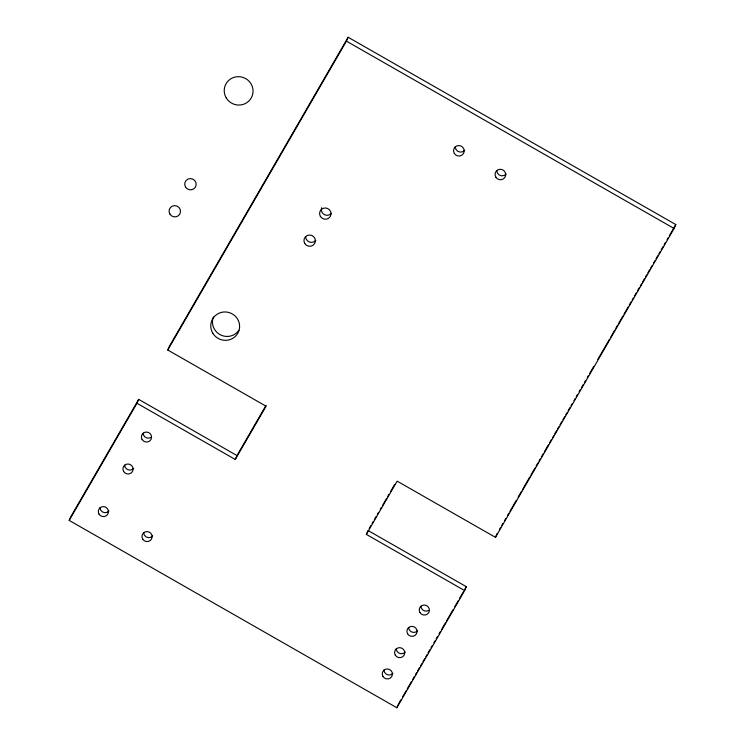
<?xml version="1.0" encoding="UTF-8"?>
<svg xmlns="http://www.w3.org/2000/svg" width="745" height="745" viewBox="0 0 745 745"><rect width="100%" height="100%" fill="white"/><g stroke="black" fill="none" stroke-linecap="round" stroke-linejoin="round"><path stroke-width="1.12" d="M464.638 590.599L366.335 534.398L368.03 530.496L466.333 586.697L464.638 590.599L396.871 707.75L69.201 520.42L70.905 516.518L138.672 399.367L236.966 455.567L235.271 459.469L136.968 403.269L138.672 399.367M235.271 459.469L266.077 406.211L167.774 350.02L169.469 346.118L348.129 37.25L675.799 224.58L674.095 228.482L495.444 537.341L397.141 481.149L366.335 534.398M167.774 350.02L346.434 41.152L348.129 37.25M396.871 707.75L398.566 703.848M495.444 537.341L497.139 533.439M69.201 520.42L136.968 403.269M236.966 455.567L266.03 405.327M369.194 528.484L370.935 525.467M372.1 523.465L373.264 521.453M374.428 519.442L376.169 516.425M377.333 514.423L378.497 512.411M380.239 509.394L381.403 507.382M382.567 505.38L386.636 498.34M387.791 496.328L388.955 494.326M390.697 491.309L394.766 484.278M399.143 702.842L400.885 699.844M402.617 696.836L406.099 690.829M407.254 688.827L411.305 681.815M412.469 679.812L414.201 676.814M415.365 674.812L416.52 672.81M417.684 670.807L419.416 667.799M420.58 665.797L421.735 663.795M422.89 661.793L424.631 658.785M425.786 656.783L426.95 654.781M428.105 652.778L429.846 649.78M431.001 647.778L432.156 645.775M433.897 642.767L435.052 640.765M436.216 638.763L437.371 636.761M439.112 633.753L440.267 631.751M441.431 629.749L445.482 622.736M446.637 620.734L453.016 609.727M454.748 606.719L458.222 600.712M459.386 598.71L463.437 591.698M464.591 589.695L466.333 586.697M499.467 529.416L500.631 527.404M501.795 525.393L502.959 523.381M504.7 520.364L505.864 518.352M507.615 515.335L508.779 513.314M509.943 511.303L516.341 500.24M518.082 497.222L521.575 491.188M522.739 489.176L529.723 477.098M530.887 475.087L534.966 468.046M536.13 466.035L537.871 463.017M539.035 461.006L540.2 458.995M541.364 456.983L543.114 453.956M544.278 451.945L548.348 444.905M549.512 442.893L551.253 439.876M552.418 437.864L553.582 435.853M554.746 433.841L556.496 430.824M557.66 428.813L558.825 426.792M559.989 424.78L561.73 421.763M562.894 419.752L564.645 416.734M565.809 414.723L566.973 412.711M568.137 410.7L569.878 407.683M571.043 405.671L572.207 403.66M573.957 400.642L575.121 398.631M576.285 396.61L577.45 394.599M579.191 391.581L580.355 389.57M581.519 387.558L583.261 384.541M584.425 382.53L585.589 380.518M587.339 377.501L588.503 375.489M589.668 373.478L593.737 366.428M597.816 359.388L609.457 339.264M610.621 337.252L614.69 330.212M615.854 328.2L617.596 325.183M618.76 323.172L622.839 316.131M624.003 314.12L628.072 307.07M629.236 305.059L630.987 302.042M632.151 300.03L633.315 298.019M634.479 296.007L636.221 292.99M637.385 290.978L639.136 287.961M640.3 285.95L641.464 283.938M642.628 281.917L644.369 278.9M645.533 276.889L646.697 274.877M647.861 272.866L649.603 269.848M650.767 267.837L651.931 265.825M653.682 262.808L654.846 260.797M656.01 258.785L657.751 255.768M658.915 253.756L660.079 251.736M661.243 249.724L662.994 246.707M664.158 244.695L665.322 242.684M667.064 239.667L668.228 237.655M669.392 235.643L675.799 224.58M346.434 41.152L674.095 228.482M238.894 330.296A14.472 14.146 23.5 0 1 213.415 316.942M464.694 150.276A5.345 5.224 23.5 0 1 455.242 146.849M506.2 174.004A5.345 5.224 23.5 0 1 496.747 170.577M331.441 213.349A5.755 5.625 23.5 0 1 321.607 207.725M315.796 240.402A5.755 5.625 23.5 0 1 305.627 236.714M405.299 651.996A5.113 4.992 23.5 0 1 396.275 648.727M392.978 673.303A5.113 4.992 23.5 0 1 383.954 670.025M152.697 535.925A5.113 4.992 23.5 0 1 143.664 532.656M109.003 510.949A5.113 4.992 23.5 0 1 99.979 507.68M428.599 610.509A5.113 4.992 23.5 0 1 420.916 606.123M417.628 630.698A5.113 4.992 23.5 0 1 408.595 627.42M150.779 437.511A5.113 4.992 23.5 0 1 143.105 433.124M133.653 468.344A5.113 4.992 23.5 0 1 124.62 465.076M98.992 514.087A5.113 4.992 23.5 0 0 107.802 514.143A5.113 4.992 23.5 0 0 103.322 506.6A5.113 4.992 23.5 0 0 98.992 514.087M212.772 333.164A14.472 14.146 23.5 0 0 237.748 333.332A14.472 14.146 23.5 0 0 225.037 311.95A14.472 14.146 23.5 0 0 212.772 333.164M454.292 153.386A5.345 5.224 23.5 0 0 463.52 153.442A5.345 5.224 23.5 0 0 458.827 145.545A5.345 5.224 23.5 0 0 454.292 153.386M226.219 97.884A14.472 14.146 23.5 0 0 251.195 98.042A14.472 14.146 23.5 0 0 238.493 76.67A14.472 14.146 23.5 0 0 226.219 97.884M495.798 177.105A5.345 5.224 23.5 0 0 505.026 177.17A5.345 5.224 23.5 0 0 500.333 169.273A5.345 5.224 23.5 0 0 495.798 177.105M320.378 216.395A5.755 5.625 23.5 0 0 330.305 216.46A5.755 5.625 23.5 0 0 325.258 207.957A5.755 5.625 23.5 0 0 320.378 216.395M304.733 243.447A5.755 5.625 23.5 0 0 314.651 243.513A5.755 5.625 23.5 0 0 309.603 235.01A5.755 5.625 23.5 0 0 304.733 243.447M185.514 187.004A5.755 5.625 23.5 0 0 195.441 187.07A5.755 5.625 23.5 0 0 190.394 178.567A5.755 5.625 23.5 0 0 185.514 187.004M169.869 214.048A5.755 5.625 23.5 0 0 179.796 214.113A5.755 5.625 23.5 0 0 174.749 205.62A5.755 5.625 23.5 0 0 169.869 214.048M395.288 655.134A5.113 4.992 23.5 0 0 404.107 655.19A5.113 4.992 23.5 0 0 399.618 647.647A5.113 4.992 23.5 0 0 395.288 655.134M382.967 676.441A5.113 4.992 23.5 0 0 391.777 676.497A5.113 4.992 23.5 0 0 387.298 668.945A5.113 4.992 23.5 0 0 382.967 676.441M142.677 539.063A5.113 4.992 23.5 0 0 151.496 539.119A5.113 4.992 23.5 0 0 147.007 531.576A5.113 4.992 23.5 0 0 142.677 539.063M419.929 612.539A5.113 4.992 23.5 0 0 428.748 612.595A5.113 4.992 23.5 0 0 424.259 605.042A5.113 4.992 23.5 0 0 419.929 612.539M407.608 633.837A5.113 4.992 23.5 0 0 416.427 633.893A5.113 4.992 23.5 0 0 411.938 626.349A5.113 4.992 23.5 0 0 407.608 633.837M142.109 439.531A5.113 4.992 23.5 0 0 150.928 439.597A5.113 4.992 23.5 0 0 146.448 432.044A5.113 4.992 23.5 0 0 142.109 439.531M123.633 471.483A5.113 4.992 23.5 0 0 132.452 471.548A5.113 4.992 23.5 0 0 127.963 463.995A5.113 4.992 23.5 0 0 123.633 471.483"/></g></svg>
